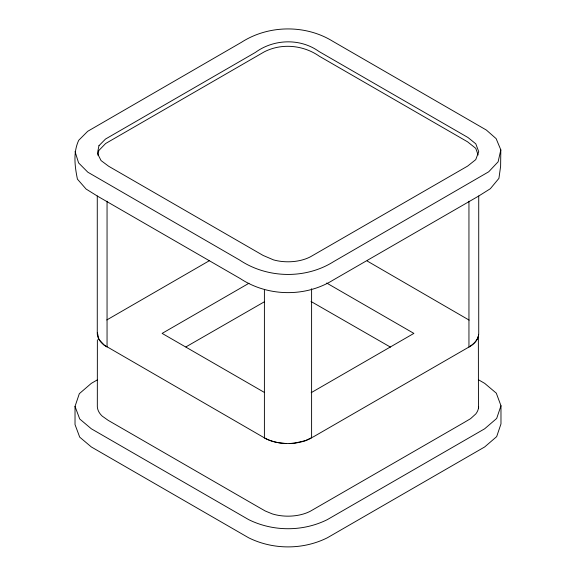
<?xml version="1.0" encoding="UTF-8"?>
<svg xmlns="http://www.w3.org/2000/svg" width="576" height="576" viewBox="0 0 576 576"><rect width="100%" height="100%" fill="white"/><g stroke="black" fill="none" stroke-linecap="round" stroke-linejoin="round"><path stroke-width="0.86" d="M478.368 336.067L478.44 408.463M500.818 149.868L500.616 166.298L498.924 178.366L490.349 188.712L478.591 196.106L332.885 280.224C305.15 297.403 267.581 296.604 240.386 278.647L97.488 196.15L86.083 189.036L77.429 179.15C74.801 166.385 73.022 152.496 78.725 140.292L87.696 131.306L241.402 42.336C268.394 24.905 305.417 24.379 332.777 41.285L486.346 130.039L496.13 138.629L500.818 149.868L498.125 161.806L488.714 171.785L333.677 261.598C305.582 279.374 267.307 278.518 239.717 260.093L87.833 172.202L78.581 162.893L75.038 151.517M98.035 155.383L98.77 150.574L105.624 143.518L264.211 51.883C281.635 42.898 303.458 45.079 319.385 56.268L467.525 141.797L475.783 148.356L478.109 154.966M478.454 379.764L484.682 383.357L496.296 393.163L500.976 405.734L500.976 423.907L496.678 436.622L484.682 446.947L327.334 537.797C302.918 549.972 273.096 549.886 248.666 537.797L91.318 446.947L79.711 437.141L75.024 424.577L75.024 406.404L79.322 393.689L91.318 383.357L97.546 379.764M500.976 405.734L496.678 418.45L484.682 428.782L327.334 519.624C302.918 531.799 273.096 531.72 248.666 519.624L91.318 428.782L79.711 418.975L75.024 406.404M106.769 319.975L209.254 260.762M248.99 283.241L162.122 333.396L264.391 392.436M185.897 346.918L264.485 301.723M311.162 392.695L413.878 333.396L326.678 283.046M311.018 301.471L390.492 347.148M367.178 261.007L469.138 320.119M97.351 332.525L98.921 339.358L104.263 345.161L263.081 437.105A33.754 19.483 0 0 0 286.654 443.47M97.366 339.833L97.33 405.41A33.458 19.318 0 0 0 102.182 416.095L108.209 420.365L258.898 507.37L265.284 511.006L272.311 513.907A33.408 19.289 0 0 0 310.378 511.2L463.846 422.647L470.578 418.673L475.805 413.928A33.43 19.303 0 0 0 478.663 406.85M478.728 195.955L478.728 333.396A33.379 19.274 0 0 1 468.95 347.018L468.95 201.211M311.602 288.734L311.602 437.868A33.379 19.267 0 0 1 264.398 437.868L264.398 289.634M107.05 201.211L107.05 347.018A33.379 19.274 0 0 1 97.272 333.396L97.272 195.955M289.267 443.477A33.754 19.483 0 0 0 294.386 443.146L305.374 440.669L313.697 436.658L467.698 347.746A33.646 19.426 0 0 0 478.649 334.332M98.95 145.699L97.423 153.36L101.045 160.56L108.655 166.255L263.153 255.456L273.564 259.898A33.365 19.267 0 0 0 310.536 256.745L467.64 166.082L475.74 159.638L478.728 151.682L475.805 143.842L468 137.527L318.989 51.494C300.254 38.03 273.83 38.916 255.377 52.438L105.516 139.046L98.95 145.699"/></g></svg>
